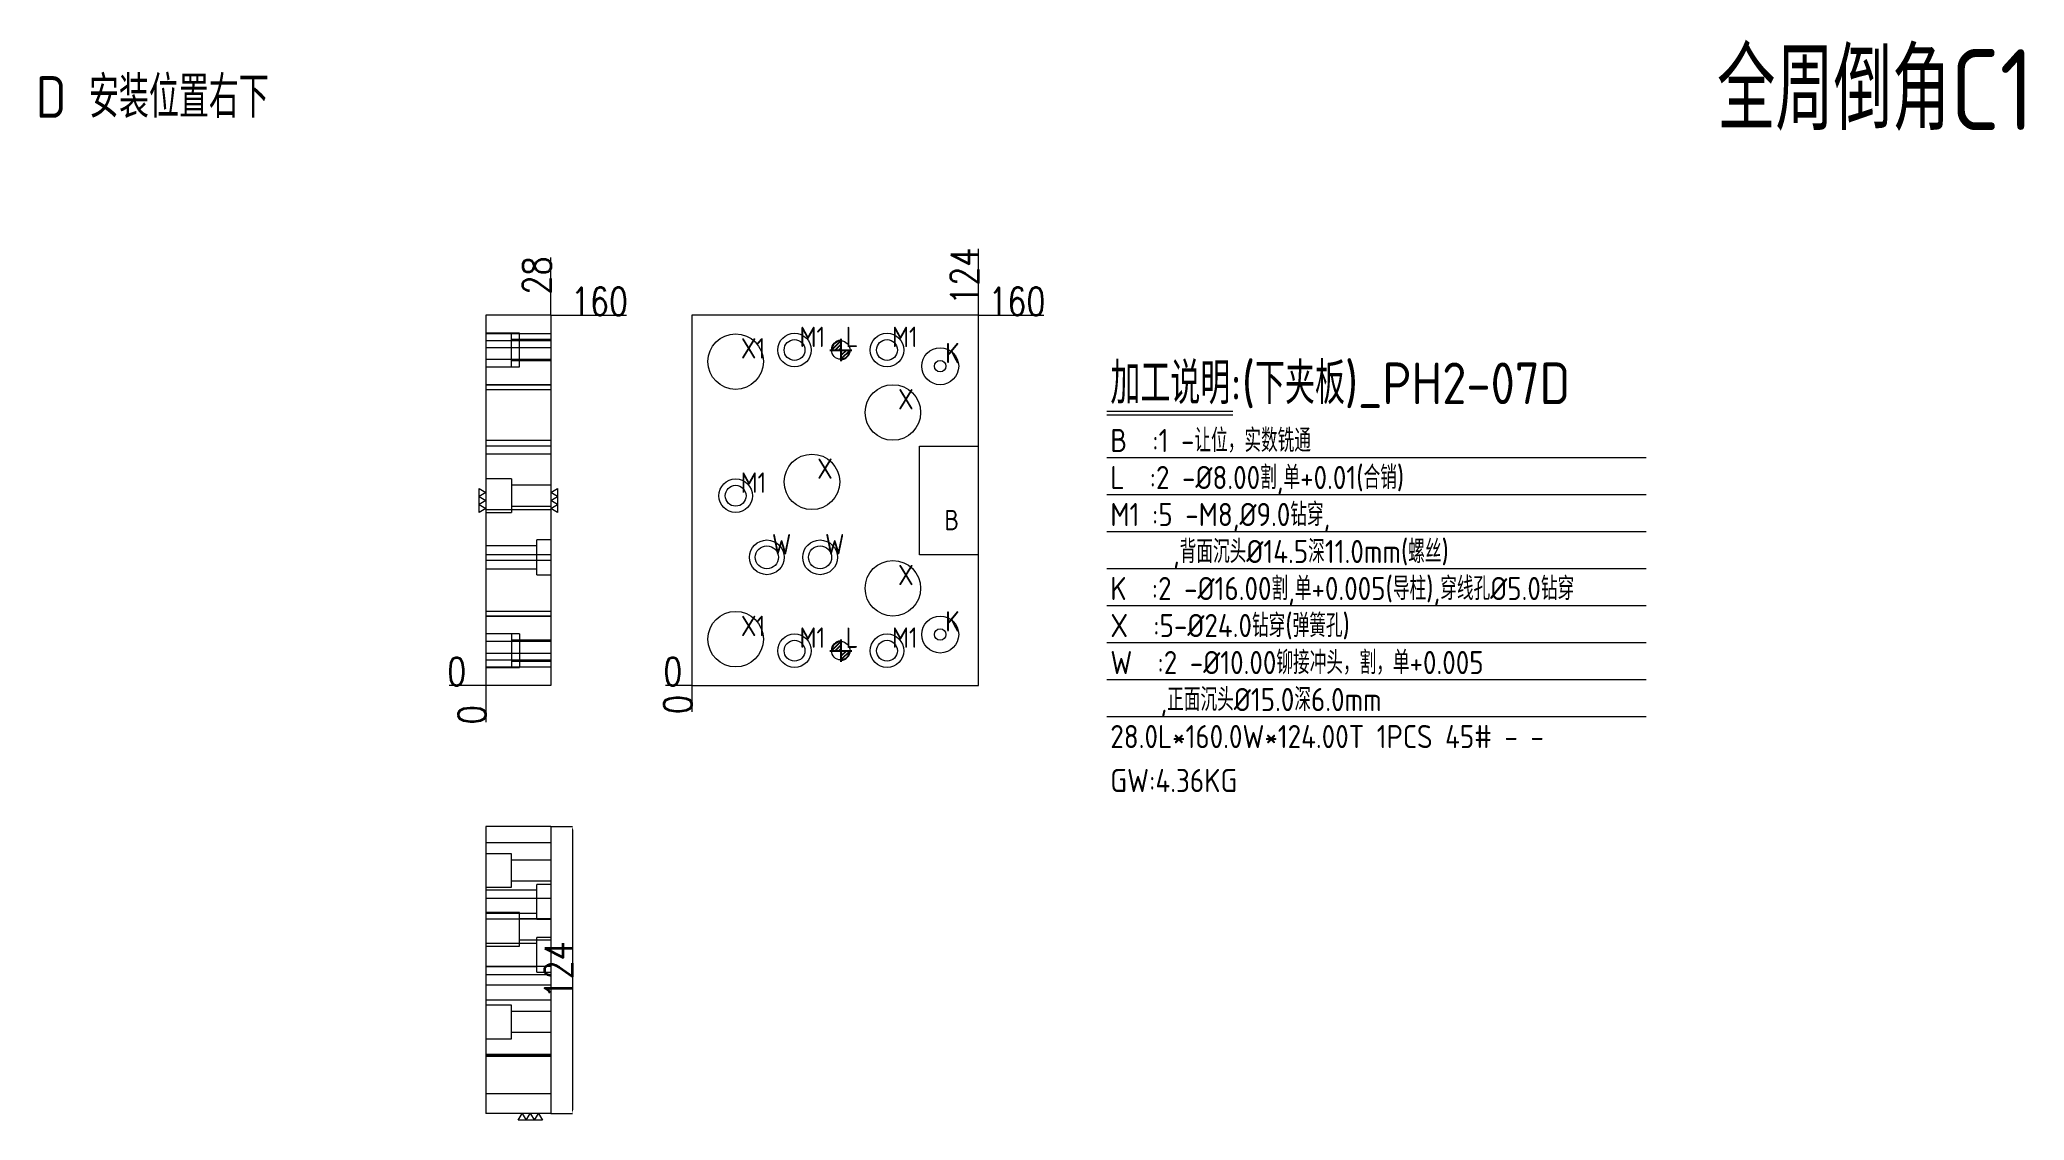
# Model space of a CAD drawing. Header units: millimetres. Extents: x 10386 to 11244, y 23755 to 24222.
import ezdxf

# ---------------------------------------------------------------- set-up
doc = ezdxf.new("R2010")
doc.units = ezdxf.units.MM
doc.linetypes.add('DASHED', pattern=[0])
doc.layers.add('DIE', color=20, linetype='Continuous', lineweight=20)
doc.layers.add('DIM', color=4, linetype='Continuous', lineweight=20)
doc.layers.add('PH2', color=7, linetype='Continuous')
doc.layers.add('PH2_W', color=1, linetype='Continuous')
doc.styles.add('gbenor', font='gbenor.shx', dxfattribs={"bigfont": 'gbcbig.shx'})
doc.styles.add('TXT', font='txt.shx', dxfattribs={"width": 0.8, "bigfont": 'ctxt.shx'})
doc.dimstyles.new('零件', dxfattribs={"dimscale": 1.5, "dimtxt": 8, "dimasz": 1, "dimexe": 0, "dimexo": 0, "dimgap": 0, "dimtad": 1, "dimtxsty": 'TXT', "dimcen": 0, "dimclrd": 252, "dimclre": 252, "dimclrt": 4, "dimazin": 3, "dimtp": 0.001, "dimtm": 0.001, "dimtfac": 1, "dimtmove": 0, "dimatfit": 3, "dimlwd": 5, "dimlwe": 5})

# ---------------------------------------------------------------- blocks, each defined once
blk = doc.blocks.new('*D1109')
at = {"layer": 'Defpoints', "color": 0}
for p in [(10607.1, 24102.86), (10616.55, 24102.86), (10579.1, 23942.86)]:
    blk.add_point(p, dxfattribs=at)
at = {"layer": 'DIM', "color": 252, "lineweight": 5}
blk.add_line((10607.1, 24102.86), (10639.87, 24102.86), dxfattribs=at)
at = {"layer": 'DIM', "color": 4, "lineweight": 5, "insert": (10628.21, 24108.86), "char_height": 12, "attachment_point": 5, "style": 'TXT'}
blk.add_mtext('160', dxfattribs=at)
blk = doc.blocks.new('*D1110')
at = {"layer": 'Defpoints', "color": 0}
for p in [(10569.65, 23942.86), (10579.1, 23942.86), (10579.1, 23942.86)]:
    blk.add_point(p, dxfattribs=at)
at = {"layer": 'DIM', "color": 252, "lineweight": 5}
blk.add_line((10579.1, 23942.86), (10563.25, 23942.86), dxfattribs=at)
at = {"layer": 'DIM', "color": 4, "lineweight": 5, "insert": (10566.45, 23948.86), "char_height": 12, "attachment_point": 5, "style": 'TXT'}
blk.add_mtext('0', dxfattribs=at)
blk = doc.blocks.new('*D1111')
at = {"layer": 'Defpoints', "color": 0}
for p in [(10579.1, 23942.86), (10579.1, 23942.86), (10579.1, 23933.41)]:
    blk.add_point(p, dxfattribs=at)
at = {"layer": 'DIM', "color": 252, "lineweight": 5}
blk.add_line((10579.1, 23942.86), (10579.1, 23927.01), dxfattribs=at)
at = {"layer": 'DIM', "color": 4, "lineweight": 5, "insert": (10573.1, 23930.21), "char_height": 12, "attachment_point": 5, "rotation": 90, "style": 'TXT'}
blk.add_mtext('0', dxfattribs=at)
blk = doc.blocks.new('*D1112')
at = {"layer": 'Defpoints', "color": 0}
for p in [(10607.1, 24112.31), (10607.1, 24102.86), (10579.1, 23942.86)]:
    blk.add_point(p, dxfattribs=at)
at = {"layer": 'DIM', "color": 252, "lineweight": 5}
blk.add_line((10607.1, 24102.86), (10607.1, 24127.85), dxfattribs=at)
at = {"layer": 'DIM', "color": 4, "lineweight": 5, "insert": (10601.1, 24120.08), "char_height": 12, "attachment_point": 5, "rotation": 90, "style": 'TXT'}
blk.add_mtext('28', dxfattribs=at)
blk = doc.blocks.new('*D1113')
at = {"layer": 'Defpoints', "color": 0}
for p in [(10607.1, 23881.86), (10607.1, 23757.86), (10616.55, 23757.86)]:
    blk.add_point(p, dxfattribs=at)
at = {"layer": 'DIM', "color": 252, "lineweight": 5}
for p, q in [((10607.1, 23881.86), (10616.55, 23881.86)), ((10616.55, 23880.36), (10616.55, 23759.36)), ((10607.1, 23757.86), (10616.55, 23757.86))]:
    blk.add_line(p, q, dxfattribs=at)
at = {"layer": 'DIM', "color": 252}
for points in [[(10616.8, 23880.36), (10616.3, 23880.36), (10616.55, 23881.86)], [(10616.3, 23759.36), (10616.8, 23759.36), (10616.55, 23757.86)]]:
    blk.add_solid(points, dxfattribs=at)
at = {"layer": 'DIM', "color": 4, "lineweight": 5, "insert": (10610.55, 23819.86), "char_height": 12, "attachment_point": 5, "rotation": 90, "style": 'TXT'}
blk.add_mtext('124', dxfattribs=at)
blk = doc.blocks.new('*D1114')
at = {"layer": 'Defpoints', "color": 0}
for p in [(10792.1, 24102.86), (10797.1, 24102.86), (10668.1, 23942.86)]:
    blk.add_point(p, dxfattribs=at)
at = {"layer": 'DIM', "color": 252, "lineweight": 5}
blk.add_line((10792.1, 24102.86), (10820.42, 24102.86), dxfattribs=at)
at = {"layer": 'DIM', "color": 4, "lineweight": 5, "insert": (10808.76, 24108.86), "char_height": 12, "attachment_point": 5, "style": 'TXT'}
blk.add_mtext('160', dxfattribs=at)
blk = doc.blocks.new('*D1115')
at = {"layer": 'Defpoints', "color": 0}
for p in [(10663.1, 23942.86), (10668.1, 23942.86), (10668.1, 23942.86)]:
    blk.add_point(p, dxfattribs=at)
at = {"layer": 'DIM', "color": 252, "lineweight": 5}
blk.add_line((10668.1, 23942.86), (10656.7, 23942.86), dxfattribs=at)
at = {"layer": 'DIM', "color": 4, "lineweight": 5, "insert": (10659.9, 23948.86), "char_height": 12, "attachment_point": 5, "style": 'TXT'}
blk.add_mtext('0', dxfattribs=at)
blk = doc.blocks.new('*D1116')
at = {"layer": 'Defpoints', "color": 0}
for p in [(10668.1, 23942.86), (10668.1, 23942.86), (10668.1, 23937.86)]:
    blk.add_point(p, dxfattribs=at)
at = {"layer": 'DIM', "color": 252, "lineweight": 5}
blk.add_line((10668.1, 23942.86), (10668.1, 23931.46), dxfattribs=at)
at = {"layer": 'DIM', "color": 4, "lineweight": 5, "insert": (10662.1, 23934.66), "char_height": 12, "attachment_point": 5, "rotation": 90, "style": 'TXT'}
blk.add_mtext('0', dxfattribs=at)
blk = doc.blocks.new('*D1117')
at = {"layer": 'Defpoints', "color": 0}
for p in [(10792.1, 24107.86), (10792.1, 24102.86), (10668.1, 23942.86)]:
    blk.add_point(p, dxfattribs=at)
at = {"layer": 'DIM', "color": 252, "lineweight": 5}
blk.add_line((10792.1, 24102.86), (10792.1, 24131.63), dxfattribs=at)
at = {"layer": 'DIM', "color": 4, "lineweight": 5, "insert": (10786.1, 24119.75), "char_height": 12, "attachment_point": 5, "rotation": 90, "style": 'TXT'}
blk.add_mtext('124', dxfattribs=at)
blk = doc.blocks.new('pg_hx_L0')
at = {"color": 230}
for p, q in [((-0.6, 0), (0.6, 0)), ((-0.5, 0), (0, 0.5)), ((-0.3, 0), (0, 0.3)), ((-0.1, 0), (0, 0.1)), ((0, 0.6), (0, -0.6)), ((0.1, 0), (0, -0.1)), ((0.5, 0), (0, -0.5)), ((0.3, 0), (0, -0.3))]:
    blk.add_line(p, q, dxfattribs=at)
for start, end in [(90, 180), (270, 0)]:
    blk.add_arc((0, 0), 0.5, start, end, dxfattribs=at)
blk = doc.blocks.new('pg_hx_LLL0')
blk.add_blockref('pg_hx_L0', (0, 0))

msp = doc.modelspace()

# ---------------------------------------------------------------- linework, layer by layer
at = {"layer": 'DIE', "color": 1, "linetype": 'Continuous', "lineweight": 5}
for points in [[(10576.101, 24028.057), (10579.101, 24026.325), (10576.101, 24024.593), (10579.101, 24022.861), (10576.101, 24021.129), (10579.101, 24019.397), (10576.101, 24017.665), (10576.101, 24028.057)], [(10610.101, 24017.665), (10607.101, 24019.397), (10610.101, 24021.129), (10607.101, 24022.861), (10610.101, 24024.593), (10607.101, 24026.325), (10610.101, 24028.057), (10610.101, 24017.665)], [(10593.101, 23754.861), (10594.833, 23757.861), (10596.565, 23754.861), (10598.297, 23757.861), (10600.029, 23754.861), (10601.761, 23757.861), (10603.493, 23754.861), (10593.101, 23754.861)]]:
    msp.add_lwpolyline(points, close=True, dxfattribs=at)
at = {"layer": 'DIM', "color": 8, "linetype": 'Continuous', "lineweight": 5}
for p, q in [((10847.651, 24061.361), (10902.083, 24061.361)), ((10847.651, 24059.861), (10902.083, 24059.861)), ((10847.651, 24041.361), (11080.931, 24041.361)), ((10847.651, 24025.361), (11080.931, 24025.361)), ((10847.651, 24009.361), (11080.931, 24009.361)), ((10847.651, 23993.361), (11080.931, 23993.361)), ((10847.651, 23977.361), (11080.931, 23977.361)), ((10847.651, 23961.361), (11080.931, 23961.361)), ((10847.651, 23945.361), (11080.931, 23945.361)), ((10847.651, 23929.361), (11080.931, 23929.361))]:
    msp.add_line(p, q, dxfattribs=at)
at = {"layer": 'DIM', "color": 252, "linetype": 'DASHED', "lineweight": 5}
msp.add_lwpolyline([(10668.101, 24102.861), (10668.101, 23942.861), (10792.101, 23942.861), (10792.101, 24102.861)], close=True, dxfattribs=at)
at = {"layer": 'PH2', "color": 2, "linetype": 'Continuous', "lineweight": 5}
for p, q in [((10579.101, 24102.861), (10579.101, 23942.861)), ((10607.101, 24102.861), (10607.101, 23942.861)), ((10792.101, 24102.861), (10668.101, 24102.861)), ((10668.101, 24102.861), (10668.101, 23942.861)), ((10668.101, 23942.861), (10792.101, 23942.861)), ((10579.101, 23881.861), (10579.101, 23757.861)), ((10607.101, 23881.861), (10607.101, 23757.861)), ((10607.101, 23757.861), (10579.101, 23757.861))]:
    msp.add_line(p, q, dxfattribs=at)
at = {"layer": 'PH2', "color": 135, "linetype": 'Continuous', "lineweight": 5}
for p, q in [((10607.101, 24102.861), (10579.101, 24102.861)), ((10607.101, 23942.861), (10579.101, 23942.861)), ((10607.101, 23881.861), (10579.101, 23881.861))]:
    msp.add_line(p, q, dxfattribs=at)
at = {"layer": 'PH2', "color": 31, "linetype": 'DASHED', "lineweight": 5, "ltscale": 0.422819}
for p, q in [((10593.601, 24095.111), (10579.101, 24095.111)), ((10590.101, 24080.611), (10590.101, 24095.111)), ((10593.601, 24080.611), (10593.601, 24095.111)), ((10593.601, 24092.365), (10590.101, 24092.365)), ((10607.101, 24092.365), (10593.601, 24092.365)), ((10579.101, 24080.611), (10593.601, 24080.611)), ((10590.101, 24083.358), (10593.601, 24083.358)), ((10593.601, 24083.358), (10607.101, 24083.358)), ((10607.101, 24072.863), (10579.101, 24072.863)), ((10579.101, 24048.86), (10607.101, 24048.86)), ((10607.101, 24046.361), (10579.101, 24046.361)), ((10607.101, 24042.863), (10579.101, 24042.863)), ((10590.101, 24032.111), (10579.101, 24032.111)), ((10590.101, 24032.111), (10590.101, 24017.611)), ((10607.101, 24029.365), (10590.101, 24029.365)), ((10579.101, 24018.86), (10607.101, 24018.86)), ((10579.101, 24017.611), (10590.101, 24017.611)), ((10590.101, 24020.358), (10607.101, 24020.358)), ((10607.101, 24005.737), (10601.101, 24005.737)), ((10601.101, 23990.737), (10601.101, 24005.737)), ((10607.101, 23999.361), (10579.101, 23999.361)), ((10607.101, 23996.863), (10579.101, 23996.863)), ((10601.101, 23990.737), (10607.101, 23990.737)), ((10579.101, 23972.86), (10607.101, 23972.86)), ((10593.601, 23965.111), (10579.101, 23965.111)), ((10590.101, 23965.111), (10590.101, 23950.611)), ((10593.601, 23962.365), (10590.101, 23962.365)), ((10593.601, 23965.111), (10593.601, 23950.611)), ((10607.101, 23962.365), (10593.601, 23962.365)), ((10579.101, 23950.611), (10593.601, 23950.611)), ((10590.101, 23953.358), (10593.601, 23953.358)), ((10593.601, 23953.358), (10607.101, 23953.358)), ((10590.101, 23870.111), (10579.101, 23870.111)), ((10590.101, 23855.611), (10590.101, 23870.111)), ((10607.101, 23867.365), (10590.101, 23867.365)), ((10579.101, 23855.611), (10590.101, 23855.611)), ((10590.101, 23858.358), (10607.101, 23858.358)), ((10607.101, 23856.861), (10601.101, 23856.861)), ((10601.101, 23841.861), (10601.101, 23856.861)), ((10593.601, 23844.641), (10579.101, 23844.641)), ((10607.101, 23841.863), (10579.101, 23841.863)), ((10593.601, 23830.141), (10593.601, 23844.641)), ((10607.101, 23841.895), (10593.601, 23841.895)), ((10601.101, 23841.861), (10607.101, 23841.861)), ((10579.101, 23830.141), (10593.601, 23830.141)), ((10593.601, 23832.888), (10607.101, 23832.888)), ((10607.101, 23833.861), (10601.101, 23833.861)), ((10601.101, 23818.861), (10601.101, 23833.861)), ((10579.101, 23817.86), (10607.101, 23817.86)), ((10601.101, 23818.861), (10607.101, 23818.861)), ((10607.101, 23806.863), (10579.101, 23806.863)), ((10590.101, 23804.641), (10579.101, 23804.641)), ((10590.101, 23790.141), (10590.101, 23804.641)), ((10607.101, 23801.895), (10590.101, 23801.895)), ((10579.101, 23790.141), (10590.101, 23790.141)), ((10590.101, 23792.888), (10607.101, 23792.888)), ((10607.101, 23783.361), (10579.101, 23783.361)), ((10579.101, 23782.86), (10607.101, 23782.86))]:
    msp.add_line(p, q, dxfattribs=at)
at = {"layer": 'PH2', "color": 254, "linetype": 'DASHED', "lineweight": 5, "ltscale": 0.422819}
for p, q in [((10607.101, 24094.863), (10579.101, 24094.863)), ((10579.101, 24070.86), (10607.101, 24070.86)), ((10607.101, 23974.863), (10579.101, 23974.863)), ((10579.101, 23950.86), (10607.101, 23950.86)), ((10607.101, 23874.863), (10579.101, 23874.863)), ((10579.101, 23850.86), (10607.101, 23850.86))]:
    msp.add_line(p, q, dxfattribs=at)
at = {"layer": 'PH2', "color": 2, "linetype": 'Continuous', "lineweight": 5}
for centre, radius in [((10687.101, 24082.861), 12.002), ((10712.571, 24087.861), 4.503), ((10732.571, 24087.861), 4), ((10752.571, 24087.861), 4.503), ((10755.101, 24060.861), 12.002), ((10720.101, 24030.861), 12.002), ((10687.101, 24024.861), 4.503), ((10700.601, 23998.237), 7.5), ((10723.601, 23998.237), 7.5), ((10755.101, 23984.861), 12.002), ((10687.101, 23962.861), 12.002), ((10712.571, 23957.861), 4.503), ((10752.571, 23957.861), 4.503)]:
    msp.add_circle(centre, radius, dxfattribs=at)
at = {"layer": 'PH2', "color": 30, "linetype": 'DASHED', "lineweight": 5, "ltscale": 0.422819}
for centre in [(10712.571, 24087.861), (10752.571, 24087.861), (10687.101, 24024.861), (10712.571, 23957.861), (10752.571, 23957.861)]:
    msp.add_circle(centre, 7.25, dxfattribs=at)
at = {"layer": 'PH2', "color": 1, "linetype": 'Continuous', "lineweight": 5}
for centre, radius in [((10775.571, 24080.861), 8), ((10700.601, 23998.237), 5), ((10723.601, 23998.237), 5), ((10775.571, 23964.861), 8), ((10732.571, 23957.861), 4)]:
    msp.add_circle(centre, radius, dxfattribs=at)
at = {"layer": 'PH2', "color": 42, "linetype": 'Continuous', "lineweight": 5}
for centre in [(10775.571, 24080.862), (10775.571, 23964.862)]:
    msp.add_circle(centre, 2.5, dxfattribs=at)
at = {"layer": 'PH2', "color": 2, "linetype": 'Continuous', "lineweight": 5}
for points, knots in [([(10792.101, 24046.361), (10792.101, 24052.096), (10792.101, 24057.832), (10792.101, 24069.224), (10792.101, 24074.881), (10792.101, 24084.89), (10792.101, 24089.242), (10792.101, 24096.683), (10792.101, 24099.772), (10792.101, 24102.861)], [0, 0, 0, 0, 0.3045208, 0.3045208, 0.6049071, 0.6049071, 0.8359735, 0.8359735, 1, 1, 1, 1]), ([(10792.101, 23942.861), (10792.101, 23948.849), (10792.101, 23954.837), (10792.101, 23966.724), (10792.101, 23972.623), (10792.101, 23983.059), (10792.101, 23987.597), (10792.101, 23994.544), (10792.101, 23996.952), (10792.101, 23999.361)], [0, 0, 0, 0, 0.3179419, 0.3179419, 0.6311602, 0.6311602, 0.8720973, 0.8720973, 1, 1, 1, 1])]:
    msp.add_open_spline(points, degree=3, knots=knots, dxfattribs=at)
for points in [[(10766.601, 23999.361), (10766.601, 24015.028), (10766.601, 24030.695), (10766.601, 24046.361)], [(10766.601, 24046.361), (10775.101, 24046.361), (10783.601, 24046.361), (10792.101, 24046.361)], [(10792.101, 23999.361), (10783.601, 23999.361), (10775.101, 23999.361), (10766.601, 23999.361)]]:
    msp.add_open_spline(points, degree=3, dxfattribs=at)
at = {"layer": 'PH2_W', "color": 1, "linetype": 'DASHED', "lineweight": 5, "ltscale": 0.422819}
for p, q in [((10607.101, 24091.861), (10579.101, 24091.861)), ((10607.101, 24088.862), (10579.101, 24088.862)), ((10579.101, 24083.861), (10607.101, 24083.861)), ((10579.101, 24072.861), (10607.101, 24072.861)), ((10601.101, 24003.237), (10579.101, 24003.237)), ((10579.101, 23993.237), (10601.101, 23993.237)), ((10607.101, 23972.862), (10579.101, 23972.862)), ((10607.101, 23961.861), (10579.101, 23961.861)), ((10579.101, 23956.861), (10607.101, 23956.861)), ((10579.101, 23953.861), (10607.101, 23953.861)), ((10601.101, 23854.361), (10579.101, 23854.361)), ((10579.101, 23844.361), (10601.101, 23844.361)), ((10601.101, 23831.361), (10579.101, 23831.361)), ((10607.101, 23821.391), (10579.101, 23821.391)), ((10579.101, 23821.361), (10601.101, 23821.361)), ((10579.101, 23813.391), (10607.101, 23813.391)), ((10607.101, 23782.392), (10579.101, 23782.392)), ((10579.101, 23766.391), (10607.101, 23766.391))]:
    msp.add_line(p, q, dxfattribs=at)

# ---------------------------------------------------------------- block references
at = {"layer": 'PH2', "lineweight": 5, "ltscale": 0.422819, "xscale": 8, "yscale": 8, "zscale": 8}
for p in [(10732.571, 24087.861), (10732.571, 23957.861)]:
    msp.add_blockref('pg_hx_LLL0', p, dxfattribs=at)

# ---------------------------------------------------------------- texts
at = {"layer": 'DIM', "color": 6, "lineweight": 5, "style": 'gbenor'}
msp.add_text('全周倒角C1', height=35, dxfattribs=at).set_placement((11111.579, 24182.912))
at = {"layer": 'DIM', "color": 21, "lineweight": 5, "style": 'gbenor'}
msp.add_text('D 安装位置右下', height=18, dxfattribs=at).set_placement((10384.449, 24188.254))
at = {"layer": 'DIM', "color": 4, "lineweight": 5, "style": 'gbenor'}
for s, height, p in [('M1', 8.8, (10714.741, 24089.139)), ('L', 8.8, (10734.676, 24089.106)), ('M1', 8.8, (10754.741, 24089.139)), ('X1', 8.8, (10689.366, 24084.186)), ('K', 8.8, (10777.756, 24082.146)), ('加工说明:(下夹板)_PH2-07D', 18, (10849.191, 24064.468)), ('X', 8.8, (10757.366, 24062.186)), ('B  :1 -让位，实数铣通', 10, (10849.151, 24043.754)), ('M1', 8.8, (10689.271, 24026.139)), ('X', 8.8, (10722.366, 24032.186)), ('B', 8.8, (10777.384, 24009.966)), ('M1 :5 -M8,%%C9.0钻穿,', 10, (10849.151, 24011.754)), ('W', 8.8, (10702.776, 23999.516)), ('W', 8.8, (10725.776, 23999.516)), ('     ,背面沉头%%c14.5深11.0mm(螺丝)', 10, (10849.151, 23995.754)), ('X', 8.8, (10757.366, 23986.186)), ('K', 8.8, (10777.756, 23966.146)), ('X  :5-%%C24.0钻穿(弹簧孔)', 10, (10849.151, 23963.754)), ('X1', 8.8, (10689.366, 23964.186)), ('M1', 8.8, (10714.741, 23959.139)), ('L', 8.8, (10734.676, 23959.106)), ('M1', 8.8, (10754.741, 23959.139)), ('    ,正面沉头%%c15.0深6.0mm', 10, (10849.151, 23931.754)), ('28.0L*160.0W*124.00T 1PCS 45# - -', 10, (10849.151, 23915.754)), ('GW:4.36KG', 10, (10849.151, 23896.754))]:
    msp.add_text(s, height=height, dxfattribs=at).set_placement(p)
at = {"layer": 'DIM', "color": 1, "lineweight": 5, "style": 'gbenor'}
for s, p in [('L  :2 -%%c8.00割,单+0.01(合销)', (10849.151, 24027.754)), ('K  :2 -%%C16.00割,单+0.005(导柱),穿线孔%%C5.0钻穿', (10849.151, 23979.754)), ('W  :2 -%%c10.00铆接冲头，割，单+0.005', (10849.151, 23947.754))]:
    msp.add_text(s, height=10, dxfattribs=at).set_placement(p)

# ---------------------------------------------------------------- dimensions: what is measured, and where the dimension line sits
at = {"layer": 'DIM', "lineweight": 5}
for feature_location, offset, dtype, origin, picture, middle in [((10607.101, 24102.861), (0, 9.45), 1, (10579.101, 23942.861), '*D1112', (10601.101, 24120.083)), ((10792.101, 24102.861), (0, 5), 1, (10668.101, 23942.861), '*D1117', (10786.101, 24119.747)), ((10607.101, 24102.861), (9.45, 0), 0, (10579.101, 23942.861), '*D1109', (10628.208, 24108.861)), ((10792.101, 24102.861), (5, 0), 0, (10668.101, 23942.861), '*D1114', (10808.758, 24108.861)), ((10579.10086018, 23942.861261822), (-9.45, 0), 0, (10579.10086018, 23942.861261822), '*D1110', (10566.45086018, 23948.861261822)), ((10668.10086018, 23942.861261822), (-5, 0), 0, (10668.10086018, 23942.861261822), '*D1115', (10659.90086018, 23948.861261822)), ((10579.10086018, 23942.861261822), (0, -9.45), 1, (10579.10086018, 23942.861261822), '*D1111', (10573.10086018, 23930.211261822)), ((10668.10086018, 23942.861261822), (0, -5), 1, (10668.10086018, 23942.861261822), '*D1116', (10662.10086018, 23934.661261822))]:
    dim = msp.add_ordinate_dim(feature_location=feature_location, offset=offset, dtype=dtype, origin=origin, dimstyle='零件', dxfattribs=at)
    dim.commit()
    dim.dimension.update_dxf_attribs({"geometry": picture, "text_midpoint": middle})
dim = msp.add_linear_dim(base=(10616.551, 23757.861), p1=(10607.101, 23881.861), p2=(10607.101, 23757.861), angle=90, dimstyle='零件', dxfattribs=at)
dim.commit()
dim.dimension.update_dxf_attribs({"geometry": '*D1113', "text_midpoint": (10610.551, 23819.861)})

doc.saveas('drawing.dxf')
